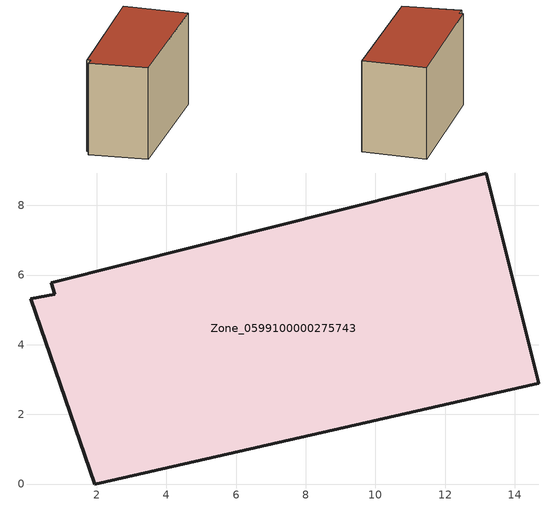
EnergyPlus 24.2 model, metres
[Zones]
Zone_0599100000275743
 floor ground (C_G): 14.69,2.89 1.94,0 0.1,5.31 0.79,5.44 0.69,5.78 13.18,8.93 z0
 wall outside (C_F): 14.69,2.89 13.18,8.93 0.69,5.78 0.79,5.44 0.1,5.31 1.94,0 14.69,2.89 z0:9.21
 roof outside (C_R): 1.94,0 14.69,2.89 13.18,8.93 0.69,5.78 0.79,5.44 0.1,5.31 z9.21
[BUILDING]
Pand.0599100000275743: North Axis=0; Terrain=City; Loads Convergence Tolerance Value=0.04; Temperature Convergence Tolerance Value=0.4; Solar Distribution=FullExterior; Maximum Number of Warmup Days=25; Minimum Number of Warmup Days=1
[Site:Location]
Rotterdam.The.Hague.AP_ZH_NLD Design_Conditions: Latitude=51.96; Longitude=4.45; Time Zone=1; Elevation=-4.5
[SITE:GROUNDTEMPERATURE:BUILDINGSURFACE]
18, 18, 18, 18, 18, 18, 18, 18, 18, 18, 18, 18
[MATERIAL] Thermal Absorptance=0.9; Solar Absorptance=0.7; Visible Absorptance=0.7
Name | Roughness | Thickness | Conductivity | Density | Specific Heat
G.TC.1992-2005 | MediumSmooth | 0.15 | 0.06 | 540 | 1210
F.TC.1992-2005 | Rough | 0.3 | 0.12 | 1920 | 840
R.TC.1992-2005 | MediumRough | 0.2 | 0.08 | 1500 | 1000
[CONSTRUCTION]
C_G: G.TC.1992-2005
C_F: F.TC.1992-2005
C_R: R.TC.1992-2005
[ZONE]
Zone_0599100000275743: Type=1; Multiplier=1; Ceiling Height=Autocalculate; Volume=Autocalculate; Floor Area=autocalculate; Part of Total Floor Area=Yes
[ZONEINFILTRATION:DESIGNFLOWRATE]
Infil_Zone_0599100000275743: Zone or ZoneList or Space or SpaceList=Zone_0599100000275743; Schedule=AlwaysOn; Design Flow Rate Calculation Method=Flow/Area; Flow Rate per Floor Area=0.0015; Constant Term Coefficient=1; Temperature Term Coefficient=0; Velocity Term Coefficient=0; Velocity Squared Term Coefficient=0
[HVACTEMPLATE:ZONE:IDEALLOADSAIRSYSTEM]
Zone_0599100000275743: Maximum Heating Supply Air Temperature=50; Minimum Cooling Supply Air Temperature=13; Maximum Heating Supply Air Humidity Ratio=0.0156; Minimum Cooling Supply Air Humidity Ratio=0.0077; Heating Limit=NoLimit; Cooling Limit=NoLimit; Dehumidification Control Type=ConstantSensibleHeatRatio; Cooling Sensible Heat Ratio=0.7; Dehumidification Setpoint=60; Humidification Control Type=None; Humidification Setpoint=30; Outdoor Air Method=None; Outdoor Air Flow Rate per Person=0.00944; Outdoor Air Flow Rate per Zone Floor Area=0; Outdoor Air Flow Rate per Zone=0; Demand Controlled Ventilation Type=None; Outdoor Air Economizer Type=NoEconomizer; Heat Recovery Type=None; Sensible Heat Recovery Effectiveness=0.7; Latent Heat Recovery Effectiveness=0.65
[ZONECONTROL:THERMOSTAT]
ThermostatControl_Zone_0599100000275743: Zone or ZoneList=Zone_0599100000275743; Control Type Schedule=DualSetpointControlType; Control 1=Thermostat_Zone_0599100000275743; Temperature Difference Between Cutout And Setpoint=0
[THERMOSTATSETPOINT:DUALSETPOINT]
Thermostat_Zone_0599100000275743: Heating Setpoint Temperature Schedule=HeatingSetpoint_Zone_0599100000275743; Cooling Setpoint Temperature Schedule=CoolingSetpoint_Zone_0599100000275743
[SCHEDULE:COMPACT]
HeatingSetpoint_Zone_0599100000275743: Through: 12/31, For: AllDays, Until: 24:00, 21
CoolingSetpoint_Zone_0599100000275743: Through: 12/31, For: AllDays, Until: 24:00, 24
DualSetpointControlType: Through: 12/31, For: AllDays, Until: 24:00, 4
AlwaysOn: Through: 12/31, For: AllDays, Until: 24:00, 1
